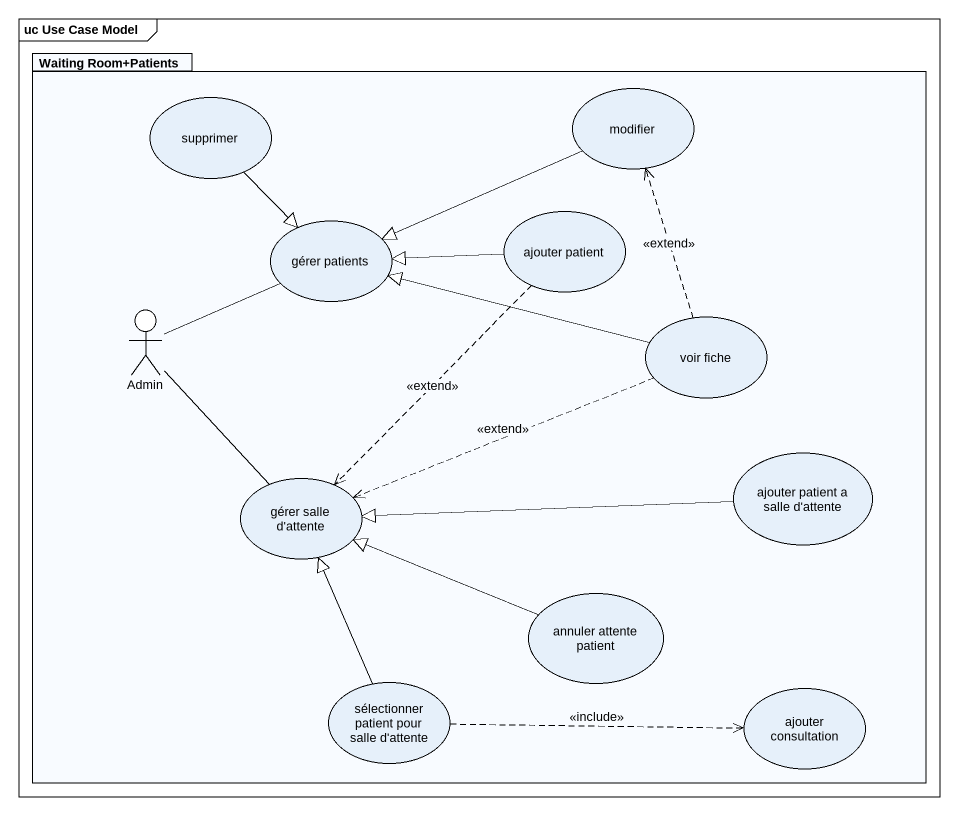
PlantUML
@startuml
mainframe uc Use Case Model
package "Waiting Room+Patients" as Waiting_Room_Patients {
  usecase supprimer
  usecase modifier
  usecase "gérer patients" as gérer_patients
  usecase "ajouter patient" as ajouter_patient
  actor Admin
  usecase "voir fiche" as voir_fiche
  usecase "gérer salle d'attente" as gérer_salle_d_attente
  usecase "ajouter patient a salle d'attente" as ajouter_patient_a_salle_d
  usecase "annuler attente patient" as annuler_attente_patient
  usecase "sélectionner patient pour salle d'attente" as sélectionner_patient_pour
  usecase "ajouter consultation" as ajouter_consultation
}
supprimer --|> gérer_patients
modifier -left-|> gérer_patients
ajouter_patient -left-|> gérer_patients
ajouter_patient ..> gérer_salle_d_attente : <<extend>>
Admin -right- gérer_patients
Admin -- gérer_salle_d_attente
voir_fiche .up.> modifier : <<extend>>
voir_fiche -left-|> gérer_patients
voir_fiche .left.> gérer_salle_d_attente : <<extend>>
ajouter_patient_a_salle_d -left-|> gérer_salle_d_attente
annuler_attente_patient -left-|> gérer_salle_d_attente
sélectionner_patient_pour -up-|> gérer_salle_d_attente
sélectionner_patient_pour .right.> ajouter_consultation : <<include>>
@enduml
